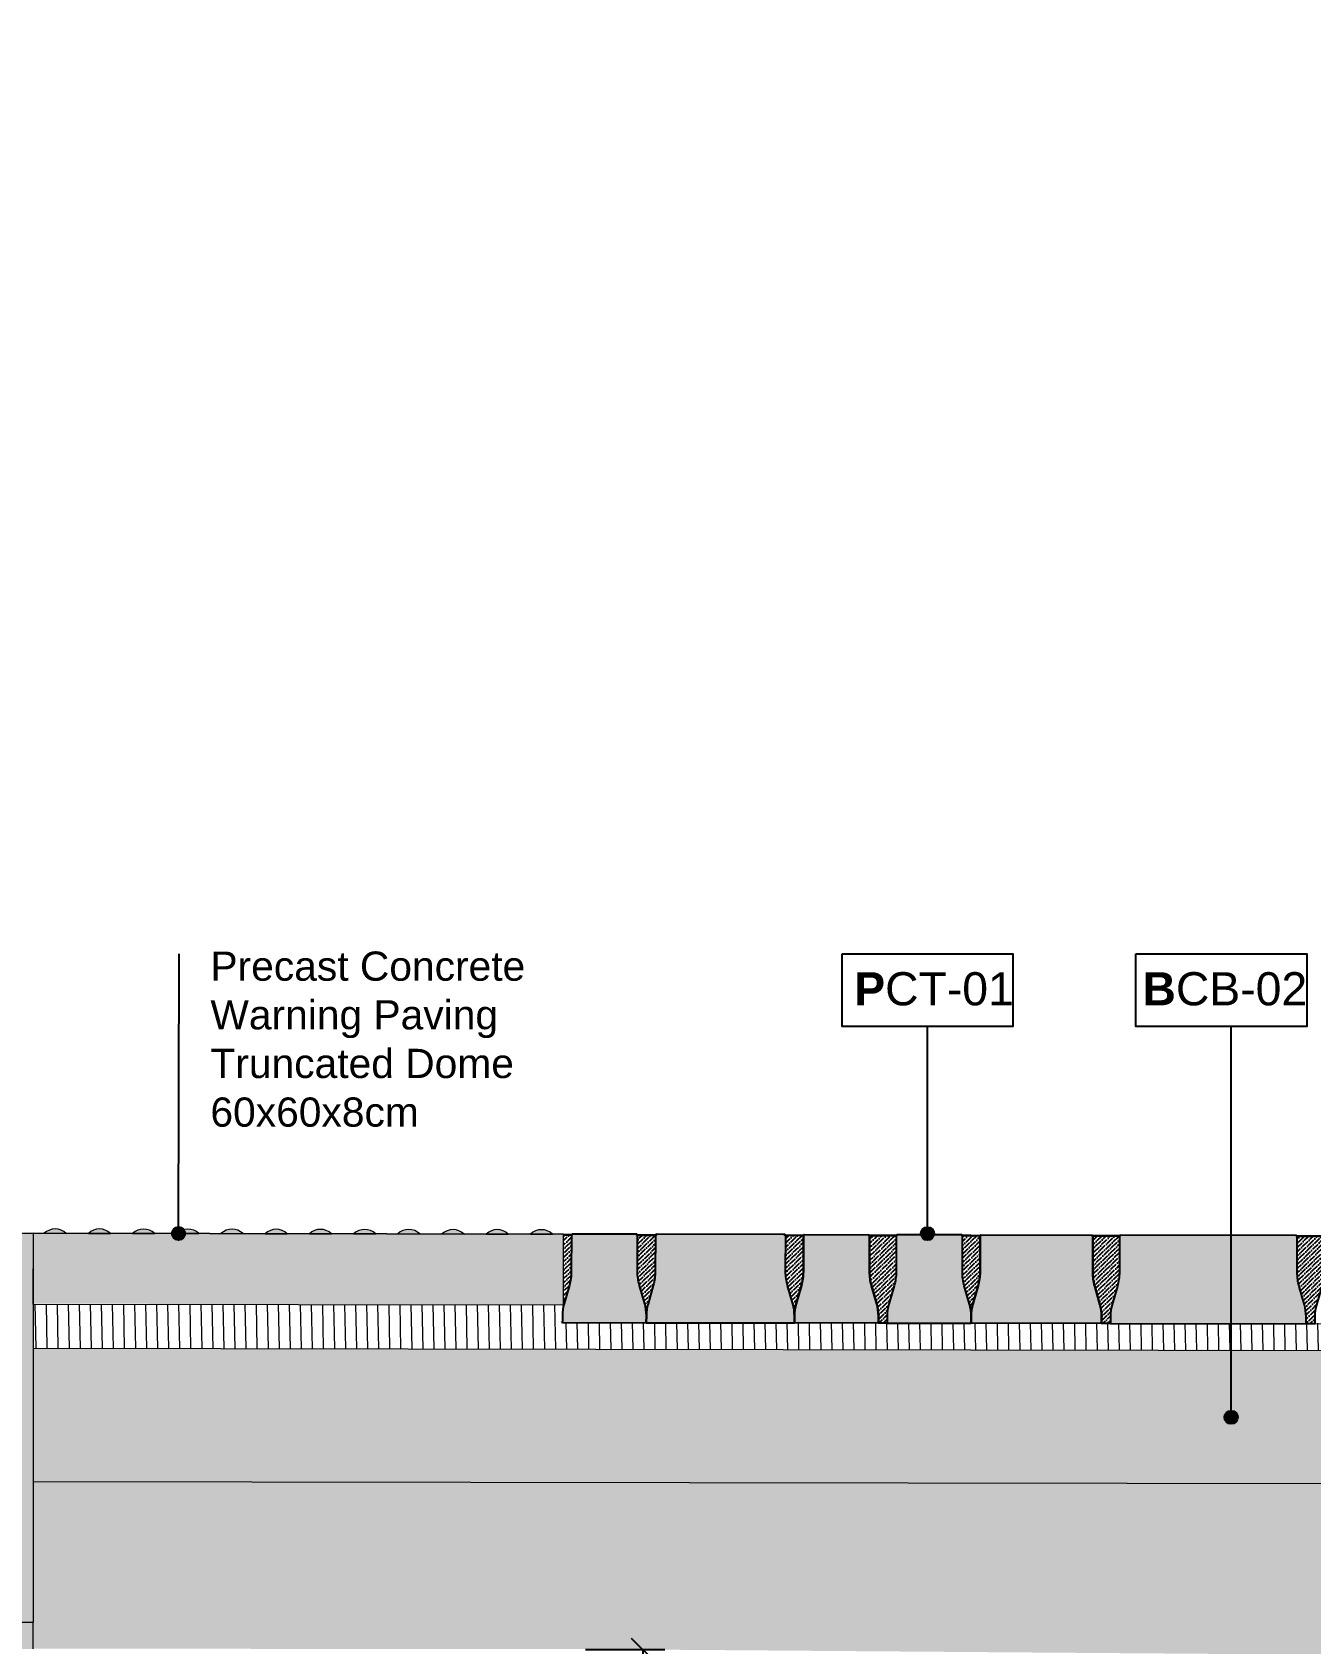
# Model space of a CAD drawing. Header units: metres. Extents: x -325 to 301, y -147 to 149.
# Drawn here: x 68.998 to 70.444, y 44.322 to 46.144 of the extents above; entities that cross this region are included whole.
import ezdxf

# ---------------------------------------------------------------- set-up
doc = ezdxf.new("R2010")
doc.units = ezdxf.units.M
doc.layers.get('Defpoints').update_dxf_attribs({"lineweight": 13})
doc.layers.add('-aux', color=50, linetype='Continuous', plot=False)
doc.layers.add('-AUX-QAD', color=5, linetype='Continuous', plot=False)
for name, color, linetype, true_color in [('0-TX-1_25', 7, 'Continuous', 0x3f4f7f), ('3-TR-paviment fort', 7, 'Continuous', 0xd1d1d1), ('EIT_3 TR sorra', 7, 'Continuous', 0xd8ceb0)]:
    doc.layers.add(name, color=color, linetype=linetype, true_color=true_color)
for name, color, linetype, lineweight, true_color in [('03-TR-Paviment_05_Open Joint Precast Pavements', 7, 'Continuous', 5, 0xb3b3b3), ('03-TR-Paviment_08_Natural Stone Bleachers', 7, 'Continuous', 5, 0xafad9d), ('3-TR sorra granitica', 7, 'Continuous', 0, 0xf2dac9), ('3-TR tot_u', 7, 'Continuous', 5, 0x787878)]:
    doc.layers.add(name, color=color, linetype=linetype, lineweight=lineweight, true_color=true_color)
doc.layers.add('1-CM', color=7, linetype='Continuous', lineweight=0)
doc.layers.add('3-TR Tot-u', color=37, linetype='Continuous', lineweight=0)
for name, color, linetype in [('1-L- kodolé', 7, 'Continuous'), ('A-KEYPLAN_HATCH', 7, 'Continuous'), ('A_TEXT_2', 7, 'Continuous')]:
    doc.layers.add(name, color=color, linetype=linetype)
doc.styles.get("Standard").update_dxf_attribs({"font": 'arial.ttf'})
doc.dimstyles.new('ISO-25', dxfattribs={"dimtxt": 0.1, "dimasz": 0.1, "dimexe": 0.1, "dimexo": 0.1, "dimgap": 0.1, "dimtad": 1, "dimdec": 0, "dimlfac": 100, "dimzin": 9, "dimtxsty": 'Standard', "dimblk": 'OBLIQUE', "dimcen": 0.1, "dimadec": 0, "dimazin": 0, "dimtfac": 1, "dimtdec": 0, "dimtmove": 0, "dimatfit": 3, "dimldrblk": 'OBLIQUE', "dimfxl": 1, "dimarcsym": 0})
pattern_1 = [(44.3401788011496, (40.31214351483401, -25.48479259894626), (0.001886392860715707, 0.006615685900127307), [0.008532812500000079, -0.001706562500000016, 0, -0.001706562500000016])]
pattern_2 = [(44.3401788011496, (41.16332160896781, -25.48616480948318), (0.001886392860715707, 0.006615685900127307), [0.008532812500000079, -0.001706562500000016, 0, -0.001706562500000016])]

# ---------------------------------------------------------------- blocks, each defined once
blk = doc.blocks.new('PCB01')
at = {"layer": 'A-KEYPLAN_HATCH'}
blk.add_lwpolyline([(0.001000000058910488, 0.005476596608769535), (0.01387479844414347, 0.005476596608314788), (0.01387479844414347, 1.153344086901598e-10), (0.001000000058910488, 1.155620044102079e-10)], close=True, dxfattribs=at)
at = {"layer": 'A_TEXT_2', "insert": (0.0002022692309870955, 0.004087061294895111), "char_height": 0.0025, "attachment_point": 1}
blk.add_mtext_dynamic_manual_height_columns('\\pi0.00171;{\\fArial|b1|i0|c0|p34;P}CT-01', width=0.01456192034901793, gutter_width=0.015, heights=[0], dxfattribs=at)
blk = doc.blocks.new('hatch keyplan 2')
at = {"layer": 'A-KEYPLAN_HATCH'}
blk.add_lwpolyline([(0, 0.005476596624248486), (0.012874798693294, 0.005476596623793739), (0.012874798693294, -2.273736754432321e-13), (0, 0)], close=True, dxfattribs=at)
blk = doc.blocks.new('hatch keyplan')
at = {"layer": 'A-KEYPLAN_HATCH'}
blk.add_blockref('hatch keyplan 2', (1.430579833341536, 0.8521467901477053), dxfattribs=at)
blk = doc.blocks.new('B-CB02')
at = {"layer": 'A-KEYPLAN_HATCH'}
blk.add_blockref('hatch keyplan', (-1.430579833341536, -0.8521467901477053), dxfattribs=at)
at = {"layer": 'A_TEXT_2', "insert": (-0.0007977308478888112, 0.004087061300781514), "char_height": 0.0025, "attachment_point": 1}
blk.add_mtext_dynamic_manual_height_columns('\\pi0.00129;{\\fArial|b1|i0|c0|p34;B}CB-02', width=0.01456192034901793, gutter_width=0.015, heights=[0], dxfattribs=at)
blk = doc.blocks.new('POINT')
at = {"layer": '0-TX-1_25'}
h = blk.add_hatch(dxfattribs=at)
h.set_pattern_fill('ANGLE', color=256)
h.set_pattern_definition([(0, (-83.74681484067048, -12.72584030761209), (0, 6.985), [5.08, -1.905]), (90, (-83.74681484067048, -12.72584030761209), (-6.985, 4.277078946022131e-16), [5.08, -1.905])])
edge = h.paths.add_edge_path()
edge.add_arc((0, 0), 0.0075, 0, 360)
h = blk.add_hatch(color=256, dxfattribs=at)
h.dxf.hatch_style = 1
edge = h.paths.add_edge_path()
edge.add_arc((0, 0), 0.0075, 0, 360)
blk.add_circle((0, 0), 0.0075, dxfattribs=at)
blk = doc.blocks.new('*U1805')
at = {"layer": '3-TR-paviment fort'}
blk.add_hatch(color=256, dxfattribs=at).paths.add_polyline_path([(0.02499999999999999, 0), (0.05, 0, 0.4000000000000008)])
blk.add_lwpolyline([(0.025, 0), (0.05, 0)])
blk.add_arc((0.03750000000000001, -0.01312499999999997), 0.01812499999999998, 46.39718102729632, 133.6028189727037)
blk = doc.blocks.new('*U1806')
at = {"color": 0, "linetype": 'ByBlock', "lineweight": -2, "transparency": 16777216}
for p in [(0, 0.0799999999999983), (0.05000000000000001, 0.0799999999999983), (0.1, 0.0799999999999983), (0.15, 0.0799999999999983), (0.2, 0.0799999999999983), (0.25, 0.0799999999999983), (0.3, 0.0799999999999983), (0.35, 0.0799999999999983), (0.4000000000000001, 0.0799999999999983), (0.45, 0.0799999999999983), (0.5, 0.0799999999999983), (0.55, 0.0799999999999983)]:
    blk.add_blockref('*U1805', p, dxfattribs=at)
blk = doc.blocks.new('Warning Surface 600x600x80')
at = {"layer": '3-TR-paviment fort'}
blk.add_hatch(color=256, dxfattribs=at).paths.add_polyline_path([(0, 0.0799999999999983), (0.5999999623043877, 0.08000015726119614), (0.6000000376956081, 0), (0.0002378696360452182, 0.0005940877276771062)])
blk.add_lwpolyline([(0, 0.0799999999999983), (0.5999999999999943, 0.0799999999999983)])
at = {"layer": '1-CM'}
blk.add_lwpolyline([(0.5999999999999943, 0.0799999999999983), (0, 0.0799999999999983), (0, 0), (0.5999999999999943, 0)], close=True, dxfattribs=at)
blk.add_blockref('*U1806', (-0.0125, 0))
blk = doc.blocks.new('_Oblique')
at = {"color": 0, "lineweight": -2}
blk.add_line((-0.499999999995058, -0.4999999998130015), (0.500000000028669, 0.500000000163238), dxfattribs=at)
blk = doc.blocks.new('*D2900')
at = {"layer": '0-TX-1_25', "color": 0, "lineweight": -2, "transparency": 16777216}
for p, q in [((69.62389758856173, 44.31541853951813), (69.71338787570357, 44.31541853951813)), ((69.68838787570357, 44.31541853951813), (69.68838787570357, 43.61541853951813)), ((69.62355197547626, 43.61541853951813), (69.71338787570357, 43.61541853951813))]:
    blk.add_line(p, q, dxfattribs=at)
at = {"layer": 'Defpoints', "color": 0, "transparency": 16777216}
for p in [(69.59889758856173, 44.31541853951813), (69.59855197547625, 43.61541853951813), (69.68838787570357, 43.61541853951813)]:
    blk.add_point(p, dxfattribs=at)
at = {"layer": '0-TX-1_25', "color": 0, "lineweight": -2, "transparency": 16777216, "xscale": 0.025, "yscale": 0.025, "zscale": 0.025}
for p, rotation in [((69.68838787570357, 44.31541853951813), 90), ((69.68838787570357, 43.61541853951813), 270)]:
    blk.add_blockref('_Oblique', p, dxfattribs=dict(at, rotation=rotation))
at = {"layer": '0-TX-1_25', "color": 0, "transparency": 16777216, "insert": (69.64551782113331, 43.9654185395181), "char_height": 0.035, "attachment_point": 5, "rotation": 90}
blk.add_mtext('70', dxfattribs=at)

msp = doc.modelspace()

# ---------------------------------------------------------------- hatches: boundary and pattern name
at = {"layer": '03-TR-Paviment_05_Open Joint Precast Pavements'}
h = msp.add_hatch(color=256, dxfattribs=at)
h.dxf.hatch_style = 1
edge = h.paths.add_edge_path()
edge.add_line((69.69251636344335, 44.68479464629575), (69.6925295773054, 44.69299041399854))
edge.add_arc((69.64411207694464, 44.69306846722194), 0.048417563275009, 359.9076342981138, 375.9066534245027)
edge.add_line((69.69067570701822, 44.70633831227983), (69.68476250854444, 44.72708760705043))
edge.add_arc((69.7397190004507, 44.74274927253314), 0.05714458651819933, 179.9076315098819, 195.9066506361627, ccw=False)
edge.add_line((69.68257448819122, 44.74284139723994), (69.68264078603501, 44.78396661806401))
edge.add_line((69.68264078603501, 44.78396661806401), (69.68184358193348, 44.78396790417468))
edge.add_line((69.68184358193348, 44.78396790417468), (69.68184494360464, 44.78481197888652))
edge.add_line((69.68184494360464, 44.78481197888652), (69.60854724394348, 44.78493014318151))
edge.add_line((69.60854724394348, 44.78493014318151), (69.60854588319988, 44.78408606613987))
edge.add_line((69.60854588319988, 44.78408606613987), (69.60774867817304, 44.78408735597732))
edge.add_line((69.60774867817304, 44.78408735597732), (69.60768238078965, 44.74296213189287))
edge.add_arc((69.55053786686791, 44.74305425323991), 0.05714458817503816, 343.9086157549281, 359.9076348812122, ccw=False)
edge.add_line((69.60544357830896, 44.72721547775546), (69.59946351144885, 44.70648535202557))
edge.add_arc((69.64598410339264, 44.69306544840822), 0.04841755144469431, 163.9086127650637, 179.9076318914512)
edge.add_line((69.59756661486546, 44.69314350364629), (69.59755340333167, 44.68494773593974))
edge.add_line((69.59755340333167, 44.68494773593974), (69.69251636344335, 44.68479464629575))
h = msp.add_hatch(color=256, dxfattribs=at)
h.dxf.hatch_style = 1
edge = h.paths.add_edge_path()
edge.add_line((69.860007307993, 44.68452463228974), (69.86002051999316, 44.6927204004612))
edge.add_arc((69.81160302365178, 44.69279845818278), 0.04841755926288194, 359.9076289674564, 375.9066480938444)
edge.add_line((69.85816665110146, 44.7060682978089), (69.85225345309333, 44.72681759257874))
edge.add_arc((69.90720994974095, 44.74247926040911), 0.05714459172142843, 179.9076324707172, 195.9066515970001, ccw=False)
edge.add_line((69.8500654322767, 44.74257138416601), (69.8501317301205, 44.78369660499009))
edge.add_line((69.8501317301205, 44.78369660499009), (69.84933452601823, 44.78369789063509))
edge.add_line((69.84933452601823, 44.78369789063509), (69.84933588675807, 44.78454196534842))
edge.add_line((69.84933588675807, 44.78454196534842), (69.70351020498644, 44.78477705353601))
edge.add_line((69.70351020498644, 44.78477705353601), (69.7035088451734, 44.78393297602721))
edge.add_line((69.7035088451734, 44.78393297602721), (69.70271164061224, 44.78393426586391))
edge.add_line((69.70271164061224, 44.78393426586391), (69.70264534276319, 44.74280904178021))
edge.add_arc((69.64550082838115, 44.74290116644156), 0.05714458864068437, 343.9086124325958, 359.90763155887925, ccw=False)
edge.add_line((69.70040653935118, 44.72706238764431), (69.69442647295597, 44.706332261448))
edge.add_arc((69.74094706655612, 44.69291235759509), 0.04841755310144984, 163.9086130405087, 179.9076321668993)
edge.add_line((69.69252957637181, 44.69299041260307), (69.69251636344335, 44.68479464629575))
edge.add_line((69.69251636344335, 44.68479464629575), (69.860007307993, 44.68452463228974))
h = msp.add_hatch(color=256, dxfattribs=at)
h.dxf.hatch_style = 1
edge = h.paths.add_edge_path()
edge.add_line((69.8600073098171, 44.68452460835579), (69.8600205218218, 44.6927203793212))
edge.add_arc((69.90843801509028, 44.69264232643084), 0.04841755618221321, 163.9086155523138, 179.9076346786989, ccw=False)
edge.add_line((69.86191741794175, 44.70606222909822), (69.8678974857257, 44.72679235017001))
edge.add_arc((69.81299177309926, 44.74263112920272), 0.05714459029746746, 343.908612666087, 359.9076317923682)
edge.add_line((69.87013628913846, 44.74253900477157), (69.87020258744789, 44.7836642255949))
edge.add_line((69.87020258744789, 44.7836642255949), (69.87099979248376, 44.78366294134537))
edge.add_line((69.87099979248376, 44.78366294134537), (69.87100115229379, 44.78450701699153))
edge.add_line((69.87100115229379, 44.78450701699153), (69.94429885241985, 44.78438885223014))
edge.add_line((69.94429885241985, 44.78438885223014), (69.94429748981361, 44.78354477519151))
edge.add_line((69.94429748981361, 44.78354477519151), (69.94509469438829, 44.78354349373669))
edge.add_line((69.94509469438829, 44.78354349373669), (69.9450283956087, 44.74241827012015))
edge.add_arc((70.00217290999562, 44.74232614849059), 0.05714458864067112, 179.9076345986981, 195.9066537249804)
edge.add_line((69.94721641689247, 44.72666447946347), (69.9531296148961, 44.70591518189966))
edge.add_arc((69.9065659905305, 44.69264534439098), 0.04841755571657477, -0.09237244207361073, 15.90664668431748, ccw=False)
edge.add_line((69.95498348332364, 44.692567285484), (69.95497027085858, 44.68437151777896))
edge.add_line((69.95497027085858, 44.68437151777896), (69.8600073098171, 44.68452460835579))
h = msp.add_hatch(color=256, dxfattribs=at)
h.dxf.hatch_style = 1
edge = h.paths.add_edge_path()
edge.add_line((70.05993322007906, 44.68420230613831), (70.05994643254712, 44.692398075706))
edge.add_arc((70.01152893573475, 44.69247613011472), 0.0484175597285451, 359.9076328886766, 375.906652015064)
edge.add_line((70.05809256272408, 44.70574597305519), (70.05217936564581, 44.72649526689222))
edge.add_arc((70.10713586229342, 44.74215693472254), 0.05714459172140112, 179.9076324706744, 195.9066515969561, ccw=False)
edge.add_line((70.0499913448292, 44.74224905847948), (70.05005764220807, 44.78337427976997))
edge.add_line((70.05005764220807, 44.78337427976997), (70.0492604385707, 44.78337556494856))
edge.add_line((70.0492604385707, 44.78337556494856), (70.04926179884488, 44.78421963966265))
edge.add_line((70.04926179884488, 44.78421963966265), (69.97596410011579, 44.7843378044218))
edge.add_line((69.97596410011579, 44.7843378044218), (69.9759627393737, 44.78349372831148))
edge.add_line((69.9759627393737, 44.78349372831148), (69.97516553527517, 44.78349501628479))
edge.add_line((69.97516553527517, 44.78349501628479), (69.97509923649558, 44.74236979266824))
edge.add_arc((69.917954725658, 44.74246191613285), 0.05714458509428828, 343.90861362678464, 359.90763275306773, ccw=False)
edge.add_line((69.97286043355071, 44.72662313946292), (69.96688036669059, 44.70589301373303))
edge.add_arc((70.01340096194718, 44.6924731096446), 0.04841755475827352, 163.9086133160383, 179.9076324424316)
edge.add_line((69.96498347010568, 44.69255116442241), (69.96497025857192, 44.68435539671587))
edge.add_line((69.96497025857192, 44.68435539671587), (70.05993322007906, 44.68420230613831))
h = msp.add_hatch(color=256, dxfattribs=at)
h.dxf.hatch_style = 1
edge = h.paths.add_edge_path()
edge.add_line((70.0599332200813, 44.68420230753529), (70.05994643254712, 44.692398075706))
edge.add_arc((70.10836392296162, 44.69232001904087), 0.04841755333430791, 163.9086110799368, 179.9076302063239, ccw=False)
edge.add_line((70.06184332959694, 44.70573992455019), (70.06782339598615, 44.72647004702121))
edge.add_arc((70.01291767934045, 44.74230882155572), 0.05714459291248429, 343.9086181164555, 359.9076372427382)
edge.add_line((70.07006219800343, 44.74221670255633), (70.07012849538081, 44.7833419229155))
edge.add_line((70.07012849538081, 44.7833419229155), (70.07092570181288, 44.78334063819807))
edge.add_line((70.07092570181288, 44.78334063819807), (70.07092706208934, 44.78418471430913))
edge.add_line((70.07092706208934, 44.78418471430913), (70.19675277030211, 44.78398187150438))
edge.add_line((70.19675277030211, 44.78398187150438), (70.19675140816004, 44.78313779353366))
edge.add_line((70.19675140816004, 44.78313779353366), (70.19754861320187, 44.78313651300943))
edge.add_line((70.19754861320187, 44.78313651300943), (70.19748231488867, 44.74201128985779))
edge.add_arc((70.25462682951112, 44.74191916988473), 0.05714458887353113, 179.9076362599618, 195.9066553862424)
edge.add_line((70.19967033663814, 44.72625749920035), (70.20558353324401, 44.70550820117315))
edge.add_arc((70.15901991002922, 44.69223835537865), 0.04841755688073347, -0.09236263910219122, 15.906656487287592, ccw=False)
edge.add_line((70.20743740399988, 44.69216030475374), (70.20742419106837, 44.68396453658379))
edge.add_line((70.20742419106837, 44.68396453658379), (70.0599332200813, 44.68420230753529))
h = msp.add_hatch(color=256, dxfattribs=at)
h.dxf.hatch_style = 1
edge = h.paths.add_edge_path()
edge.add_line((70.43873150882082, 44.68359164646742), (70.43874472221798, 44.69178741463664))
edge.add_arc((70.39032722706195, 44.69186546880985), 0.04841755807182141, 359.9076331642107, 375.9066522905958)
edge.add_line((70.43689085239419, 44.70513531152019), (70.43097765438607, 44.72588460629002))
edge.add_arc((70.48593415246067, 44.74154627600769), 0.05714459361102574, 179.9076338984262, 195.9066530247082, ccw=False)
edge.add_line((70.42878963310453, 44.74163839834369), (70.42885593141398, 44.78276361916702))
edge.add_line((70.42885593141398, 44.78276361916702), (70.42805872731097, 44.78276490434637))
edge.add_line((70.42805872731097, 44.78276490434637), (70.4280600880508, 44.78360897905971))
edge.add_line((70.4280600880508, 44.78360897905971), (70.22848889807466, 44.783930710361))
edge.add_line((70.22848889807466, 44.783930710361), (70.22848753733255, 44.78308663425067))
edge.add_line((70.22848753733255, 44.78308663425067), (70.22769033276985, 44.78308792315607))
edge.add_line((70.22769033276985, 44.78308792315607), (70.22762403492233, 44.74196270000368))
edge.add_arc((70.17047951791649, 44.74205481923332), 0.05714459125571732, 343.90861788291664, 359.90763700919956, ccw=False)
edge.add_line((70.22538523290578, 44.72621604493422), (70.21940516604566, 44.70548591920431))
edge.add_arc((70.2659257596459, 44.69206601535139), 0.04841755310153373, 163.9086130405286, 179.9076321669163)
edge.add_line((70.2175082694615, 44.69214407035935), (70.21749505699643, 44.68394830265431))
edge.add_line((70.21749505699643, 44.68394830265431), (70.43873150882082, 44.68359164646742))
at = {"layer": '03-TR-Paviment_08_Natural Stone Bleachers'}
h = msp.add_hatch(dxfattribs=at)
h.set_pattern_fill('DASH', color=256, scale=0.00261084835718732, angle=232.9999999997388, style=0, double=1)
h.set_pattern_definition([(232.9999999997387, (-83.99536254607938, -80.40189799505416), (0.001631532312413307, -0.01160895561722124), [0.008289443534069739, -0.008289443534069739])])
h.paths.add_polyline_path([(67.74886415408128, 44.78592176989524), (67.74886415361561, 44.34592176995112), (68.99889758949303, 44.34592176995112), (68.99889758949303, 44.78592177012807)])
at = {"layer": '3-TR sorra granitica'}
h = msp.add_hatch(dxfattribs=at)
h.set_pattern_fill('LINE', color=256, scale=0.09999999999999998, angle=55.57343513601558, style=0)
h.set_pattern_definition([(91.21990737476348, (89.97691877130215, 253.3354694688525), (-0.01249716683374971, -0.0002661223955746656), [])])
h.paths.add_polyline_path([(71.97506144439316, 44.6510946852071), (71.97489927831553, 44.6831604479613), (69.59652591652193, 44.68494589430761), (69.59876663994918, 44.70494829525252), (68.99893017601765, 44.70592458409381), (68.9990799691112, 44.65637343442313)])
at = {"layer": '3-TR Tot-u'}
h = msp.add_hatch(dxfattribs=at)
h.set_pattern_fill('EARTH', color=256, scale=0.005, angle=-80.8247561036608)
h.set_pattern_definition([(279.1752438963392, (-9.560606060109109, -4.90960627791592), (0.03640645211205976, -0.02628108149624554), [0.03175, -0.03175]), (279.1752438963392, (-9.548852147557554, -4.907707770925455), (0.03640645211205976, -0.02628108149624554), [0.03175, -0.03175]), (279.1752438963392, (-9.537098235005999, -4.905809263934991), (0.03640645211205976, -0.02628108149624554), [0.03175, -0.03175]), (9.175243896339197, (-9.53254742849198, -4.909094399122019), (0.02628108149624554, 0.03640645211205976), [0.03175, -0.03175]), (9.175243896339197, (-9.530648921501523, -4.920848311673581), (0.02628108149624554, 0.03640645211205976), [0.03175, -0.03175]), (9.175243896339197, (-9.528750414511052, -4.932602224225136), (0.02628108149624554, 0.03640645211205976), [0.03175, -0.03175])])
h.paths.add_polyline_path([(68.99881650691987, 44.50543371093991), (68.99881650691987, 44.31613600904267), (69.5988975885617, 44.31592177092071), (71.97506144439318, 44.29788970240267), (71.97506144439318, 44.50180114281223)])
at = {"layer": '3-TR tot_u'}
h = msp.add_hatch(dxfattribs=at)
h.set_pattern_fill('AR-CONC', color=256, scale=0.0002499999999999999, angle=89.87048134202021)
h.set_pattern_definition([(75.41695197797043, (264923.3165741176, -740264.8752304605), (0.04284795172403537, 0.01594944472755196), [0.004762499999999999, -0.05238749999999999]), (20.41695197797046, (264923.3165741176, -740264.8752304605), (-0.02845855137763264, 0.03935939414724973), [0.003809999999999997, -0.04191014604249996]), (125.8683966779704, (264923.320144769, -740264.8739013445), (0.01438940107351414, 0.05530883706469188), [0.0040475022, -0.04452256114999999]), (71.60115197797045, (264923.3111232477, -740264.8637597145), (0.06572137981541108, 0.01959369718738596), [0.007143749999999997, -0.07858124999999996]), (122.0525095879704, (264923.3166000218, -740264.8621269026), (0.02705737822507253, 0.08134294012680093), [0.006071255784999998, -0.06678390203999997]), (16.60110314797053, (264923.3111232477, -740264.8637597145), (0.02705737822942286, 0.08134294012549442), [0.005714991767499993, -0.0628649329799999]), (46.41695197797047, (264923.318221338, -740264.8639019657), (0.04520796253905954, -0.006823380619356305), [0.004762499999999999, -0.05238749999999998]), (351.4169519779705, (264923.318221338, -740264.8639019657), (-0.00580845153210837, 0.04822142147489171), [0.003809999999999998, -0.04190999999999998]), (96.86839697797038, (264923.3219886685, -740264.8644705807), (0.03939951082860791, 0.0413980410339251), [0.004047502199999996, -0.04452248439999996]), (62.91695197797046, (264923.3165741176, -740264.8752304605), (-0.008375392975975268, 0.01942411315357754), [0, -0.04140199999999999, 0, -0.04254499999999999, 0, -0.04206874999999999]), (32.91695197797038, (264923.3165741176, -740264.8752304605), (0.004338583853524007, 0.02979077238761931), [0, -0.02425699999999999, 0, -0.04044949999999999, 0, -0.01603375]), (352.9169519779705, (264923.3037842358, -740264.8813081809), (0.03123133691457915, 0.01325538927636775), [0, -0.01587499999999999, 0, -0.04952999999999998, 0, -0.06572249999999998]), (342.9169519779704, (264923.2980488629, -740264.8840336158), (0.03071960056721838, 0.02163570411410398), [0, -0.02063749999999999, 0, -0.03289299999999998, 0, -0.04667249999999998])])
h.paths.add_polyline_path([(71.97506144439319, 44.50180114281223), (71.97506144439319, 44.65211027309153), (68.99881650691987, 44.65592114419778), (68.99881650691987, 44.50543371092369)])
at = {"layer": 'EIT_3 TR sorra'}
h = msp.add_hatch(dxfattribs=at)
h.set_pattern_fill('ANSI36', color=256, scale=0.00107500000000001, angle=-0.6598211988503989, style=0, double=1)
h.set_pattern_definition(pattern_1)
edge = h.paths.add_edge_path()
edge.add_line((69.59755339676116, 44.68494423789819), (69.59652591652193, 44.68494589430761))
edge.add_line((69.59652591652193, 44.68494589430761), (69.59889664814457, 44.70650412959264))
edge.add_line((69.59889664814457, 44.70650412959264), (69.59889647977853, 44.72725347653266))
edge.add_line((69.59889647977853, 44.72725347653266), (69.5988963519477, 44.74300728447537))
edge.add_line((69.5988963519477, 44.74300728447537), (69.5988960182177, 44.78413600233536))
edge.add_line((69.5988960182177, 44.78413600233536), (69.60774868002892, 44.78408735178336))
edge.add_line((69.60774868002892, 44.78408735178336), (69.60768237468479, 44.74295863385058))
edge.add_arc((69.55053785744883, 44.74305075473725), 0.05714459148850461, 343.9086162218444, 359.90763534815426, ccw=False)
edge.add_line((69.6054435722026, 44.72721197878185), (69.59946350581036, 44.7064818544482))
edge.add_arc((69.64598409278554, 44.69306195153725), 0.04841754647495511, 163.9086119385671, 179.9076310647798)
edge.add_line((69.59756660922922, 44.69314000746588), (69.59755339676116, 44.68494423789819))
edge.add_line((69.59755339676116, 44.68494423789819), (69.59652591652193, 44.68494589430761))
h = msp.add_hatch(dxfattribs=at)
h.set_pattern_fill('ANSI36', color=256, scale=0.00107500000000001, angle=-0.6598211988503989, style=0, double=1)
h.set_pattern_definition(pattern_1)
edge = h.paths.add_edge_path()
edge.add_line((69.69251636106372, 44.68479114824744), (69.69252957166619, 44.6929869159555))
edge.add_arc((69.64411207816576, 44.69306496989309), 0.0484175564158365, 359.9076334398806, 375.9066525659933)
edge.add_line((69.69067570184164, 44.70633481237338), (69.6847625052365, 44.72708411086627))
edge.add_arc((69.7397189992605, 44.74274577326485), 0.05714458770957175, 179.9076279541209, 195.9066470803393, ccw=False)
edge.add_line((69.68257448581537, 44.74283790151995), (69.68264078976102, 44.78396661852368))
edge.add_line((69.68264078976102, 44.78396661852368), (69.70271164200169, 44.78393426120505))
edge.add_line((69.70271164200169, 44.78393426120505), (69.70264533712397, 44.74280554373716))
edge.add_arc((69.64550082274202, 44.74289766839851), 0.05714458864058487, 343.90861243258183, 359.90763155889334, ccw=False)
edge.add_line((69.70040653371196, 44.72705888960127), (69.69442646778614, 44.70632876573251))
edge.add_arc((69.74094705760305, 44.69290885903779), 0.04841755025409682, 163.9086085684771, 179.9076276946931)
edge.add_line((69.69252957027219, 44.69298691782039), (69.6925163596645, 44.68479114685272))
h = msp.add_hatch(dxfattribs=at)
h.set_pattern_fill('ANSI36', color=256, scale=0.00107500000000001, angle=-0.6598211988503989, style=0, double=1)
h.set_pattern_definition(pattern_1)
edge = h.paths.add_edge_path()
edge.add_line((69.86000730375301, 44.68452113564142), (69.86002051621733, 44.6927169028808))
edge.add_arc((69.81160302295235, 44.69279495847476), 0.04841755618306161, 359.9076314793504, 375.9066506054608)
edge.add_line((69.85816664685844, 44.70606479929795), (69.85225345025258, 44.72681409732516))
edge.add_arc((69.90720994667024, 44.74247576681272), 0.05714459195445971, 179.907634131917, 195.906653258139, ccw=False)
edge.add_line((69.85006542897028, 44.74256788891317), (69.85013173384691, 44.78369660568257))
edge.add_line((69.85013173384691, 44.78369660568257), (69.87020258655251, 44.78366424789753))
edge.add_line((69.87020258655251, 44.78366424789753), (69.8701362816759, 44.74253553112813))
edge.add_arc((69.81299176255267, 44.74262765344191), 0.05714459337807534, 343.90861479401076, 359.90763392032, ccw=False)
edge.add_line((69.86789747872727, 44.72678887559451), (69.86191741186938, 44.70605875126159))
edge.add_arc((69.90843799529617, 44.69263884716526), 0.04841754339413597, 163.9086094269343, 179.9076285531475)
edge.add_line((69.86002051482409, 44.69271690521137), (69.8600073028202, 44.68452113471159))
h = msp.add_hatch(dxfattribs=at)
h.set_pattern_fill('ANSI36', color=256, scale=0.00107500000000001, angle=-0.6598211988503989, style=0, double=1)
h.set_pattern_definition(pattern_2)
edge = h.paths.add_edge_path()
edge.add_line((69.96497025386178, 44.68435189727434), (69.95497026894087, 44.68436801740161))
edge.add_line((69.95497026894087, 44.68436801740161), (69.95498348001045, 44.69256378604023))
edge.add_arc((69.90656598698097, 44.69264184329074), 0.04841755595024447, 359.9076295185847, 375.9066486446972)
edge.add_line((69.95312961111726, 44.70591168245664), (69.9472164145099, 44.72666097955252))
edge.add_arc((70.00217290950056, 44.74232264715282), 0.0571445900648604, 179.9076327042578, 195.9066518304758, ccw=False)
edge.add_line((69.9450283936925, 44.74241477067412), (69.94509469718304, 44.78354349419784))
edge.add_line((69.94509469718304, 44.78354349419784), (69.97516553667141, 44.78349501581688))
edge.add_line((69.97516553667141, 44.78349501581688), (69.97509923224956, 44.74236629229463))
edge.add_arc((69.91795471312638, 44.74245841460833), 0.05714459337803256, 343.9086147941026, 359.90763392041254, ccw=False)
edge.add_line((69.97286042930097, 44.72661963676102), (69.96688036244458, 44.70588951335942))
edge.add_arc((70.01340095273251, 44.6924696099775), 0.04841754978845212, 163.9086124896363, 179.9076316158527)
edge.add_line((69.96498346586195, 44.69254766544579), (69.96497025386178, 44.68435189727434))
edge.add_line((69.96497025386178, 44.68435189727434), (69.95497026894087, 44.68436801740161))
h = msp.add_hatch(dxfattribs=at)
h.set_pattern_fill('ANSI36', color=256, scale=0.00107500000000001, angle=-0.6598211988503989, style=0, double=1)
h.set_pattern_definition(pattern_2)
edge = h.paths.add_edge_path()
edge.add_line((70.05993321584133, 44.68419881088697), (70.05994642737507, 44.69239457859351))
edge.add_arc((70.01152893789391, 44.69247263702941), 0.0484175524038234, 359.9076281090713, 375.9066472351829)
edge.add_line((70.05809255894603, 44.70574247407784), (70.05217936187447, 44.7264917721058))
edge.add_arc((70.10713585686513, 44.74215343970599), 0.05714459006483119, 179.907632704158, 195.9066518303731, ccw=False)
edge.add_line((70.0499913410571, 44.74224556322739), (70.05005764546918, 44.78337428069603))
edge.add_line((70.05005764546918, 44.78337428069603), (70.07012849910537, 44.78334192244384))
edge.add_line((70.07012849910537, 44.78334192244384), (70.07006219283286, 44.74221320637518))
edge.add_arc((70.01291767393982, 44.74230532703166), 0.05714459314521651, 343.9086164553225, 359.9076355816359, ccw=False)
edge.add_line((70.06782339034994, 44.7264665508408), (70.0618433230249, 44.70573642557731))
edge.add_arc((70.1083639085791, 44.69231652455817), 0.04841754458528795, 163.9086136234919, 179.9076327497054)
edge.add_line((70.05994642691014, 44.69239457905992), (70.0599332153749, 44.68419881042205))
h = msp.add_hatch(dxfattribs=at)
h.set_pattern_fill('ANSI36', color=256, scale=0.00107500000000001, angle=-0.6598211988503989, style=0, double=1)
h.set_pattern_definition(pattern_2)
edge = h.paths.add_edge_path()
edge.add_line((70.21742417269112, 44.68394492632595), (70.20742418684117, 44.6839610478517))
edge.add_line((70.20742418684117, 44.6839610478517), (70.20743739883982, 44.69215681509186))
edge.add_arc((70.1590199086522, 44.69223486855843), 0.04841755310227545, 359.9076339909486, 375.9066531170618)
edge.add_line((70.20558352901377, 44.70550471057842), (70.19967033147881, 44.72625401000411))
edge.add_arc((70.25462682361557, 44.74191567382965), 0.05714458628567768, 179.9076298486756, 195.9066489748929, ccw=False)
edge.add_line((70.19748231159127, 44.74200780019289), (70.19754861506527, 44.78313651347209))
edge.add_line((70.19754861506527, 44.78313651347209), (70.22761945408799, 44.78308803509186))
edge.add_line((70.22761945408799, 44.78308803509186), (70.22755315014909, 44.74195932227908))
edge.add_arc((70.17040863410998, 44.74205144671022), 0.057144590297382, 343.9086126660701, 359.9076317923824, ccw=False)
edge.add_line((70.22531434673634, 44.72621266767752), (70.21933428080827, 44.70548254241179))
edge.add_arc((70.2658548708607, 44.69206263737341), 0.04841755002129604, 163.9086105289984, 179.9076296552099)
edge.add_line((70.21743738375996, 44.69214069449891), (70.21742417269112, 44.68394492632595))
edge.add_line((70.21742417269112, 44.68394492632595), (70.20742418684117, 44.6839610478517))
h = msp.add_hatch(dxfattribs=at)
h.set_pattern_fill('ANSI36', color=256, scale=0.00107500000000001, angle=-0.6598211988503989, style=0, double=1)
h.set_pattern_definition(pattern_2)
edge = h.paths.add_edge_path()
edge.add_line((70.44873149089496, 44.68357202736127), (70.43873150597557, 44.68358814841988))
edge.add_line((70.43873150597557, 44.68358814841988), (70.43874471704365, 44.69178391612718))
edge.add_arc((70.39032722567063, 44.69186197314212), 0.04841755429339278, 359.907629794194, 375.9066489203074)
edge.add_line((70.43689084814969, 44.7051318120779), (70.430977650614, 44.72588111103794))
edge.add_arc((70.48593414252055, 44.74154277652069), 0.05714458651848435, 179.9076315099108, 195.9066506361257, ccw=False)
edge.add_line((70.42878963026078, 44.74163490122746), (70.4288559342087, 44.78276361962818))
edge.add_line((70.4288559342087, 44.78276361962818), (70.45892677416273, 44.78271514124645))
edge.add_line((70.45892677416273, 44.78271514124645), (70.4588604688186, 44.74158642331366))
edge.add_arc((70.40171595158262, 44.74167854420033), 0.05714459148853303, 343.9086162218454, 359.9076353481543, ccw=False)
edge.add_line((70.45662166633642, 44.72583976824492), (70.45064159994416, 44.70510964391127))
edge.add_arc((70.49716218691931, 44.69168974100032), 0.0484175464749278, 163.9086119385578, 179.9076310647713)
edge.add_line((70.44874470336302, 44.69176779692896), (70.44873149089496, 44.68357202736127))
edge.add_line((70.44873149089496, 44.68357202736127), (70.43873150597557, 44.68358814841988))
h = msp.add_hatch(dxfattribs=at)
h.set_pattern_fill('ANSI36', color=256, scale=0.002551510894523995, angle=-0.5674542779461792, style=0, double=1)
h.set_pattern_definition([(44.43254572205375, (65.07424586846628, 48.20321945727675), (0.004452031011313523, 0.01570951816404708), [0.0202526177252842, -0.004050523545056841, 0, -0.004050523545056841])])
h.paths.add_polyline_path([(67.74870260221087, 44.34592176995112), (67.74886415361561, 44.33174248666374), (67.79886415389501, 44.33174248666374), (67.79886437880941, 44.31592176969035), (68.99889758902737, 44.31592176969035), (68.99889758949303, 44.34592176995112)])

# ---------------------------------------------------------------- linework, layer by layer
at = {"layer": '-aux'}
for points in [[(69.59889601849666, 44.78410162350659), (69.60774868002892, 44.78408735178336), (69.60768237468479, 44.74295863385058, -0.0699225111484148), (69.6054435722026, 44.72721197878185), (69.59946350581036, 44.7064818544482, 0.06992251114798485), (69.59756660922922, 44.69314000746588), (69.59755339676116, 44.68494423789819), (69.59652591652193, 44.68494589430761)], [(69.6925163596645, 44.68479114685272), (69.69251636106372, 44.68479114824744), (69.69252957166619, 44.6929869159555, 0.06992251114754273), (69.69067570184164, 44.70633481237338), (69.6847625052365, 44.72708411086627, -0.06992251114800961), (69.68257448581537, 44.74283790151995), (69.68264078976102, 44.78396661852368), (69.70271164200169, 44.78393426120505), (69.70264533712397, 44.74280554373716, -0.0699225111484148), (69.70040653371196, 44.72705888960127), (69.69442646778614, 44.70632876573251, 0.06992251114798485), (69.69252957027219, 44.69298691782039), (69.6925163596645, 44.68479114685272), (69.69251636106372, 44.68479114824744)], [(69.8600073028202, 44.68452113471159), (69.86000730375301, 44.68452113564142), (69.86002051621733, 44.6927169028808, 0.06992251114754273), (69.85816664685844, 44.70606479929795), (69.85225345025258, 44.72681409732516, -0.06992251114800961), (69.85006542897028, 44.74256788891317), (69.85013173384691, 44.78369660568257), (69.87020258655251, 44.78366424789753), (69.8701362816759, 44.74253553112813, -0.0699225111484148), (69.86789747872727, 44.72678887559451), (69.86191741186938, 44.70605875126159, 0.06992251114798485), (69.86002051482409, 44.69271690521137), (69.8600073028202, 44.68452113471159), (69.86000730375301, 44.68452113564142)], [(69.96497025386178, 44.68435189727434), (69.95497026894087, 44.68436801740161), (69.95498348001045, 44.69256378604023, 0.06992251114754273), (69.95312961111726, 44.70591168245664), (69.9472164145099, 44.72666097955252, -0.06992251114800961), (69.9450283936925, 44.74241477067412), (69.94509469718304, 44.78354349419784), (69.97516553667141, 44.78349501581688), (69.97509923224956, 44.74236629229463, -0.0699225111484148), (69.97286042930097, 44.72661963676102), (69.96688036244458, 44.70588951335942, 0.06992251114798485), (69.96498346586195, 44.69254766544579), (69.96497025386178, 44.68435189727434), (69.95497026894087, 44.68436801740161)], [(70.0599332153749, 44.68419881042205), (70.05993321584133, 44.68419881088697), (70.05994642737507, 44.69239457859351, 0.06992251114754273), (70.05809255894603, 44.70574247407784), (70.05217936187447, 44.7264917721058, -0.06992251114800961), (70.0499913410571, 44.74224556322739), (70.05005764546918, 44.78337428069603), (70.07012849910537, 44.78334192244384), (70.07006219283286, 44.74221320637518, -0.0699225111484148), (70.06782339034994, 44.7264665508408), (70.0618433230249, 44.70573642557731, 0.06992251114798485), (70.05994642691014, 44.69239457905992), (70.0599332153749, 44.68419881042205), (70.05993321584133, 44.68419881088697)], [(70.21742417269112, 44.68394492632595), (70.20742418684117, 44.6839610478517), (70.20743739883982, 44.69215681509186, 0.06992251114754273), (70.20558352901377, 44.70550471057842), (70.19967033147881, 44.72625401000411, -0.06992251114800961), (70.19748231159127, 44.74200780019289), (70.19754861506527, 44.78313651347209), (70.22761945408799, 44.78308803509186), (70.22755315014909, 44.74195932227908, -0.0699225111484148), (70.22531434673634, 44.72621266767752), (70.21933428080827, 44.70548254241179, 0.06992251114798485), (70.21743738375996, 44.69214069449891), (70.21742417269112, 44.68394492632595), (70.20742418684117, 44.6839610478517)], [(70.44873149089496, 44.68357202736127), (70.43873150597557, 44.68358814841988), (70.43874471704365, 44.69178391612718, 0.06992251114754273), (70.43689084814969, 44.7051318120779), (70.430977650614, 44.72588111103794, -0.06992251114800961), (70.42878963026078, 44.74163490122746), (70.4288559342087, 44.78276361962818), (70.45892677416273, 44.78271514124645), (70.4588604688186, 44.74158642331366, -0.0699225111484148), (70.45662166633642, 44.72583976824492), (70.45064159994416, 44.70510964391127, 0.06992251114798485), (70.44874470336302, 44.69176779692896), (70.44873149089496, 44.68357202736127), (70.43873150597557, 44.68358814841988)]]:
    msp.add_lwpolyline(points, format="xyb", dxfattribs=at)
at = {"layer": '-AUX-QAD'}
for radius in [3.16738527381603, 3.020265421939484]:
    msp.add_circle((68.57608834984445, 44.42808951289684), radius, dxfattribs=at)
at = {"layer": '0-TX-1_25', "elevation": -0.00172615840257799}
msp.add_lwpolyline([(69.16340683568652, 44.78565698921221), (69.16392178218916, 45.10204254662976)], dxfattribs=at)
at = {"layer": '0-TX-1_25'}
for points in [[(70.01055338125589, 44.78555778650446), (70.01055338125589, 45.01989359726603)], [(70.3539708740849, 44.57783888175967), (70.3539708740849, 45.01989359726603)]]:
    msp.add_lwpolyline(points, dxfattribs=at)
at = {"layer": '1-CM'}
for p, q in [((68.99902732251367, 44.78592097326222), (71.97527225998697, 44.78109451427154)), ((69.59652591652193, 44.68494589430761), (71.97511009414558, 44.68109464576042)), ((68.99881650691987, 44.65592114419778), (71.97506144439316, 44.6510946852071)), ((68.99881650691987, 44.50543371092369), (71.97506144439316, 44.5008330722424))]:
    msp.add_line(p, q, dxfattribs=at)
msp.add_lwpolyline([(68.99889758949303, 44.34592176995112), (67.74886415361561, 44.34592176995112), (67.74886415408128, 44.78592176989524), (68.99889758949303, 44.78592177012807)], close=True, dxfattribs=at)
msp.add_lwpolyline([(68.9988975885617, 44.31592177034187), (68.9988975885617, 44.34592176995112)], dxfattribs=at)
at = {"layer": '1-L- kodolé'}
for points in [[(69.69251636344335, 44.68479464629575), (69.6925295773054, 44.69299041399854, 0.06992251114875708), (69.69067570701822, 44.70633831227983), (69.68476250854444, 44.72708760705043, -0.0699225111482901), (69.68257448819122, 44.74284139723994), (69.68264078603501, 44.78396661806401), (69.68184358193348, 44.78396790417468), (69.68184494360464, 44.78481197888652), (69.60854724394348, 44.78493014318151), (69.60854588319988, 44.78408606613987), (69.60774867817304, 44.78408735597732), (69.60768238078965, 44.74296213189287, -0.0699225111482901), (69.60544357830896, 44.72721547775546), (69.59946351144885, 44.70648535202557, 0.06992251114875708), (69.59756661486546, 44.69314350364629), (69.59755340333167, 44.68494773593974)], [(69.860007307993, 44.68452463228974), (69.86002051999316, 44.6927204004612, 0.06992251114875708), (69.85816665110146, 44.7060682978089), (69.85225345309333, 44.72681759257874, -0.0699225111482901), (69.8500654322767, 44.74257138416601), (69.8501317301205, 44.78369660499009), (69.84933452601823, 44.78369789063509), (69.84933588675807, 44.78454196534842), (69.70351020498644, 44.78477705353601), (69.7035088451734, 44.78393297602721), (69.70271164061224, 44.78393426586391), (69.70264534276319, 44.74280904178021, -0.0699225111482901), (69.70040653935118, 44.72706238764431), (69.69442647295597, 44.706332261448, 0.06992251114875708), (69.69252957637181, 44.69299041260307), (69.69251636344335, 44.68479464629575)], [(69.8600073098171, 44.68452460835579), (69.8600205218218, 44.6927203793212, -0.06992251114875708), (69.86191741794175, 44.70606222909822), (69.8678974857257, 44.72679235017001, 0.0699225111482901), (69.87013628913846, 44.74253900477157), (69.87020258744789, 44.7836642255949), (69.87099979248376, 44.78366294134537), (69.87100115229379, 44.78450701699153), (69.94429885241985, 44.78438885223014), (69.94429748981361, 44.78354477519151), (69.94509469438829, 44.78354349373669), (69.9450283956087, 44.74241827012015, 0.0699225111482901), (69.94721641689247, 44.72666447946347), (69.9531296148961, 44.70591518189966, -0.06992251114875708), (69.95498348332364, 44.692567285484), (69.95497027085858, 44.68437151777896)], [(70.05993322007906, 44.68420230613831), (70.05994643254712, 44.692398075706, 0.06992251114875708), (70.05809256272408, 44.70574597305519), (70.05217936564581, 44.72649526689222, -0.0699225111482901), (70.0499913448292, 44.74224905847948), (70.05005764220807, 44.78337427976997), (70.0492604385707, 44.78337556494856), (70.04926179884488, 44.78421963966265), (69.97596410011579, 44.7843378044218), (69.9759627393737, 44.78349372831148), (69.97516553527517, 44.78349501628479), (69.97509923649558, 44.74236979266824, -0.0699225111482901), (69.97286043355071, 44.72662313946292), (69.96688036669059, 44.70589301373303, 0.06992251114875708), (69.96498347010568, 44.69255116442241), (69.96497025857192, 44.68435539671587)], [(70.0599332200813, 44.68420230753529), (70.05994643254712, 44.692398075706, -0.06992251114875708), (70.06184332959694, 44.70573992455019), (70.06782339598615, 44.72647004702121, 0.0699225111482901), (70.07006219800343, 44.74221670255633), (70.07012849538081, 44.7833419229155), (70.07092570181288, 44.78334063819807), (70.07092706208934, 44.78418471430913), (70.19675277030211, 44.78398187150438), (70.19675140816004, 44.78313779353366), (70.19754861320187, 44.78313651300943), (70.19748231488867, 44.74201128985779, 0.0699225111482901), (70.19967033663814, 44.72625749920035), (70.20558353324401, 44.70550820117315, -0.06992251114875708), (70.20743740399988, 44.69216030475374), (70.20742419106837, 44.68396453658379)], [(70.43873150882082, 44.68359164646742), (70.43874472221798, 44.69178741463664, 0.06992251114875708), (70.43689085239419, 44.70513531152019), (70.43097765438607, 44.72588460629002, -0.0699225111482901), (70.42878963310453, 44.74163839834369), (70.42885593141398, 44.78276361916702), (70.42805872731097, 44.78276490434637), (70.4280600880508, 44.78360897905971), (70.22848889807466, 44.783930710361), (70.22848753733255, 44.78308663425067), (70.22769033276985, 44.78308792315607), (70.22762403492233, 44.74196270000368, -0.0699225111482901), (70.22538523290578, 44.72621604493422), (70.21940516604566, 44.70548591920431, 0.06992251114875708), (70.2175082694615, 44.69214407035935), (70.21749505699643, 44.68394830265431)]]:
    msp.add_lwpolyline(points, format="xyb", close=True, dxfattribs=at)

# ---------------------------------------------------------------- block references
at = {"layer": '0-TX-1_25', "xscale": 15, "yscale": 15, "zscale": 15}
msp.add_blockref('B-CB02', (70.24634291226889, 45.01989359726608, -0.00172615840257799), dxfattribs=at)
at = {"layer": '0-TX-1_25'}
for p in [(69.16340683568652, 44.78565698921221, -0.00172615840257799), (70.01055338125589, 44.78555778650446), (70.3539708740849, 44.57783888175967)]:
    msp.add_blockref('POINT', p, dxfattribs=at)
at = {"layer": '1-CM', "rotation": 359.9067459480019}
msp.add_blockref('Warning Surface 600x600x80', (68.99876743466402, 44.70592484897028), dxfattribs=at)
at = {"layer": 'A-KEYPLAN_HATCH', "xscale": 14.99999999999007, "yscale": 14.99999999999007, "zscale": 14.99999999999007}
msp.add_blockref('PCB01', (69.89899238987311, 45.01989359735439, -0.00172615840257799), dxfattribs=at)

# ---------------------------------------------------------------- texts
at = {"layer": '0-TX-1_25', "insert": (69.19945350043665, 45.10455509789319, -0.00172615840257799), "char_height": 0.033, "attachment_point": 1}
msp.add_mtext_dynamic_manual_height_columns('Precast Concrete Warning Paving\\PTruncated Dome 60x60x8cm', width=0.5140735017147051, gutter_width=12.5, heights=[0], dxfattribs=at)

# ---------------------------------------------------------------- dimensions: what is measured, and where the dimension line sits
at = {"layer": '0-TX-1_25'}
dim = msp.add_linear_dim(base=(69.68838787570357, 43.61541853951813), p1=(69.5988975885617, 44.31541853951812), p2=(69.59855197547623, 43.61541853951812), angle=90, dimstyle='ISO-25', override={"dimtxt": 0.035, "dimasz": 0.025, "dimexe": 0.025, "dimexo": 0.025, "dimgap": 0.025, "dimblk1": 'Oblique', "dimblk2": 'Oblique', "dimsah": 1, "dimfxl": 0.1, "dimfxlon": 1, "dimarcsym": 1}, dxfattribs=at)
dim.commit()
dim.dimension.update_dxf_attribs({"geometry": '*D2900', "text_midpoint": (69.64551782113331, 43.9654185395181)})

doc.saveas('drawing.dxf')
